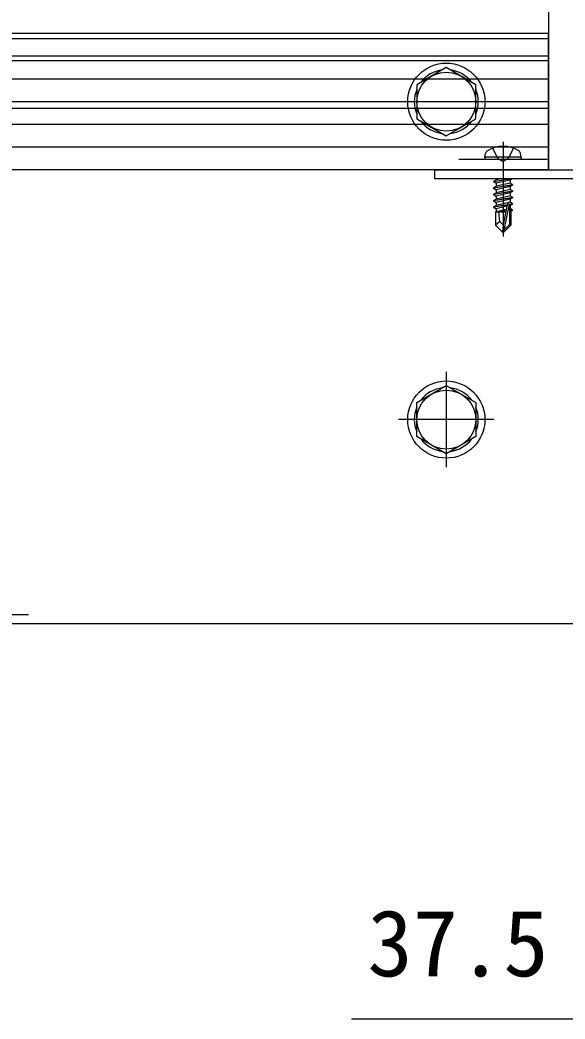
# Model space of a CAD drawing. Units: millimetres, scale not verified. Extents: x -875 to 875, y -1303 to 1296.
# Drawn here: x 540.1 to 660.1, y -909.3 to -689.3 of the extents above; entities that cross this region are included whole.
import ezdxf
from ezdxf.enums import TextEntityAlignment as Align

# ---------------------------------------------------------------- set-up
doc = ezdxf.new("R2010")
doc.units = ezdxf.units.MM
doc.header["$LTSCALE"] = 8
for name, color, linetype in [('0-2_YKK_11', 7, 'Continuous'), ('0-4_YKK_12', 2, 'Continuous'), ('0-5_YKK_13', 4, 'Continuous'), ('0-6_YKK_D', 6, 'Continuous')]:
    doc.layers.add(name, color=color, linetype=linetype)
doc.styles.add('ＭＳ ゴシック', font='')
doc.styles.get('ＭＳ ゴシック').set_extended_font_data('MS Gothic')

msp = doc.modelspace()

# ---------------------------------------------------------------- linework, layer by layer
at = {"layer": '0-2_YKK_11'}
msp.add_lwpolyline([(674, -724.3), (631.5, -724.3), (631.5, -722.3), (674, -722.3)], dxfattribs=at)
at = {"layer": '0-4_YKK_12'}
for p, q in [((656.5, -687.6), (656.5, -722.3)), ((656.5, -693.42), (-233.5, -693.42)), ((656.5, -698.3), (-233.5, -698.3)), ((656.5, -708.8), (-233.5, -708.8)), ((656.5, -722.3), (-233.5, -722.3)), ((634, -766.8), (634, -787.8)), ((644.5, -777.3), (623.5, -777.3)), ((542, -820.3), (482, -820.3)), ((674, -822.3), (482, -822.3))]:
    msp.add_line(p, q, dxfattribs=at)
at = {"layer": '0-5_YKK_13'}
for p, q in [((656.5, -692.3), (-233.5, -692.3)), ((656.5, -722.3), (656.5, -692.3)), ((656.5, -697.3), (-233.5, -697.3)), ((656.5, -702.3), (-233.5, -702.3)), ((656.5, -707.3), (-233.5, -707.3)), ((656.5, -712.3), (-233.5, -712.3)), ((646.5, -716.1), (646.5, -737)), ((656.5, -717.3), (-233.5, -717.3)), ((642.5, -719.5), (642.641, -718.698)), ((650.5, -719.5), (650.359, -718.698)), ((656.25, -720), (636.75, -720)), ((650.5, -719.5), (642.5, -719.5)), ((642.5, -719.5), (642.588, -720)), ((650.412, -720), (642.588, -720)), ((650.5, -719.5), (650.412, -720)), ((656.5, -722.3), (-233.5, -722.3)), ((648.3, -724.3), (644.4, -724.95)), ((644.4, -724.85), (647.7, -724.3)), ((644.4, -724.85), (644.95, -724.532)), ((644.4, -724.85), (644.4, -724.95)), ((644.4, -724.95), (644.95, -725.268)), ((644.4, -726.25), (648.6, -725.55)), ((648.6, -725.65), (644.4, -726.35)), ((644.4, -726.25), (644.95, -725.932)), ((645.979, -724.3), (644.95, -724.532)), ((644.95, -724.3), (644.95, -724.532)), ((648.05, -725.232), (644.95, -725.932)), ((644.95, -725.268), (644.95, -725.932)), ((648.05, -724.568), (648.05, -725.232)), ((648.6, -725.55), (648.05, -725.232)), ((648.05, -725.968), (648.05, -726.632)), ((648.6, -725.55), (648.6, -725.65)), ((644.4, -726.25), (644.4, -726.35)), ((644.4, -726.35), (644.95, -726.668)), ((644.4, -727.65), (648.6, -726.95)), ((648.6, -727.05), (644.4, -727.75)), ((644.4, -727.65), (644.95, -727.332)), ((644.4, -727.65), (644.4, -727.75)), ((644.4, -727.75), (644.95, -728.068)), ((648.05, -726.632), (644.95, -727.332)), ((644.95, -726.668), (644.95, -727.332)), ((648.05, -728.032), (644.95, -728.732)), ((644.95, -728.068), (644.95, -728.732)), ((648.6, -726.95), (648.05, -726.632)), ((648.05, -727.368), (648.05, -728.032)), ((648.6, -728.35), (648.05, -728.032)), ((648.6, -726.95), (648.6, -727.05)), ((644.4, -729.05), (648.6, -728.35)), ((648.6, -728.45), (644.4, -729.15)), ((644.4, -729.05), (644.95, -728.732)), ((644.4, -729.05), (644.4, -729.15)), ((644.4, -729.15), (644.95, -729.468)), ((644.4, -730.45), (647.426, -729.946)), ((647.398, -730.05), (644.4, -730.55)), ((644.4, -730.45), (644.95, -730.132)), ((648.05, -729.432), (644.95, -730.132)), ((644.95, -729.468), (644.95, -730.132)), ((647.34, -730.328), (644.95, -730.868)), ((647.41, -729.993), (646.5, -734.378)), ((647.832, -729.877), (646.65, -735.576)), ((647.832, -729.878), (648.6, -729.75)), ((648.6, -729.85), (647.887, -729.969)), ((647.9, -730.048), (647.9, -734.326)), ((648.05, -728.768), (648.05, -729.432)), ((648.6, -729.75), (648.05, -729.432)), ((648.05, -730.168), (648.05, -730.832)), ((648.6, -728.35), (648.6, -728.45)), ((648.6, -729.75), (648.6, -729.85)), ((644.4, -730.45), (644.4, -730.55)), ((644.4, -730.55), (644.95, -730.868)), ((644.8, -731.6), (644.95, -731.532)), ((644.8, -731.6), (644.8, -734.45)), ((647.076, -731.6), (644.8, -731.6)), ((644.95, -730.868), (644.95, -731.532)), ((647.195, -731.025), (644.95, -731.532)), ((647.135, -731.317), (645.417, -731.6)), ((647.08, -731.584), (646.996, -731.6)), ((648.05, -730.832), (647.897, -730.867)), ((648.5, -731.092), (647.9, -731.191)), ((648.5, -731.308), (647.9, -731.424)), ((648.2, -731.6), (647.9, -731.6)), ((648.5, -731.092), (648.05, -730.832)), ((648.5, -731.308), (648.2, -731.481)), ((648.2, -731.481), (648.2, -734.45)), ((648.5, -731.092), (648.5, -731.308)), ((645.757, -733.647), (644.8, -734.45)), ((646.35, -736), (644.8, -734.45)), ((646.5, -734.378), (646.35, -736)), ((646.5, -734.378), (646.5, -736)), ((647.9, -734.326), (646.65, -735.576)), ((646.65, -736), (648.2, -734.45)), ((648.2, -734.45), (647.9, -734.326)), ((646.35, -736), (646.65, -736)), ((646.65, -735.576), (646.65, -736))]:
    msp.add_line(p, q, dxfattribs=at)
for points in [[(634, -699.794), (627.5, -703.547), (627.5, -711.053), (634, -714.806), (640.5, -711.053), (640.5, -703.547)], [(634, -769.794), (640.5, -773.547), (640.5, -781.053), (634, -784.806), (627.5, -781.053), (627.5, -773.547)]]:
    msp.add_lwpolyline(points, close=True, dxfattribs=at)
for points in [[(644.2, -717.521), (645.355, -719.837), (646.5, -720.446)], [(648.8, -717.521), (647.645, -719.837), (646.5, -720.446)], [(648.513, -724.3), (648.05, -724.568), (644.95, -725.268)], [(648.6, -725.65), (648.05, -725.968), (644.95, -726.668)], [(648.6, -727.05), (648.05, -727.368), (644.95, -728.068)], [(648.6, -728.45), (648.05, -728.768), (644.95, -729.468)], [(648.6, -729.85), (648.05, -730.168), (647.9, -730.201)], [(646.5, -734.378), (645.757, -733.647), (645.6, -731.6)]]:
    msp.add_lwpolyline(points, dxfattribs=at)
for centre, radius in [((634, -707.3), 8.5), ((634, -707.3), 6.5), ((634, -777.3), 8.5), ((634, -777.3), 6.5)]:
    msp.add_circle(centre, radius, dxfattribs=at)
for centre, radius, start, end in [((634, -707.3), 7.05, 97.21814, 142.78186), ((634, -707.3), 7.05, 37.21814, 82.78186), ((634, -707.3), 7.05, 157.21814, 202.78186), ((634, -707.3), 7.05, 337.21814, 22.78186), ((634, -707.3), 7.05, 217.21814, 262.78186), ((634, -707.3), 7.05, 277.21814, 322.78186), ((646.5, -723.6), 6.5, 57.94412, 122.05588), ((643.528, -718.854), 0.9, 122.05588, 170), ((649.472, -718.854), 0.9, 10, 57.94412), ((647.652, -730.048), 0.248, 0, 167.19096), ((634, -777.3), 7.05, 97.21814, 142.78186), ((634, -777.3), 7.05, 37.21814, 82.78186), ((634, -777.3), 7.05, 157.21814, 202.78186), ((634, -777.3), 7.05, 337.21814, 22.78186), ((634, -777.3), 7.05, 217.21814, 262.78186), ((634, -777.3), 7.05, 277.21814, 322.78186)]:
    msp.add_arc(centre, radius, start, end, dxfattribs=at)
at = {"layer": '0-6_YKK_D'}
msp.add_lwpolyline([(711.5, -909.3), (674, -909.3), (613.109, -909.3)], dxfattribs=at)

# ---------------------------------------------------------------- texts
at = {"layer": '0-6_YKK_D', "style": 'ＭＳ ゴシック'}
msp.add_text('37.5', height=14.66, dxfattribs=at).set_placement((616.632, -904.3), align=Align.BOTTOM_LEFT)

doc.saveas('drawing.dxf')
